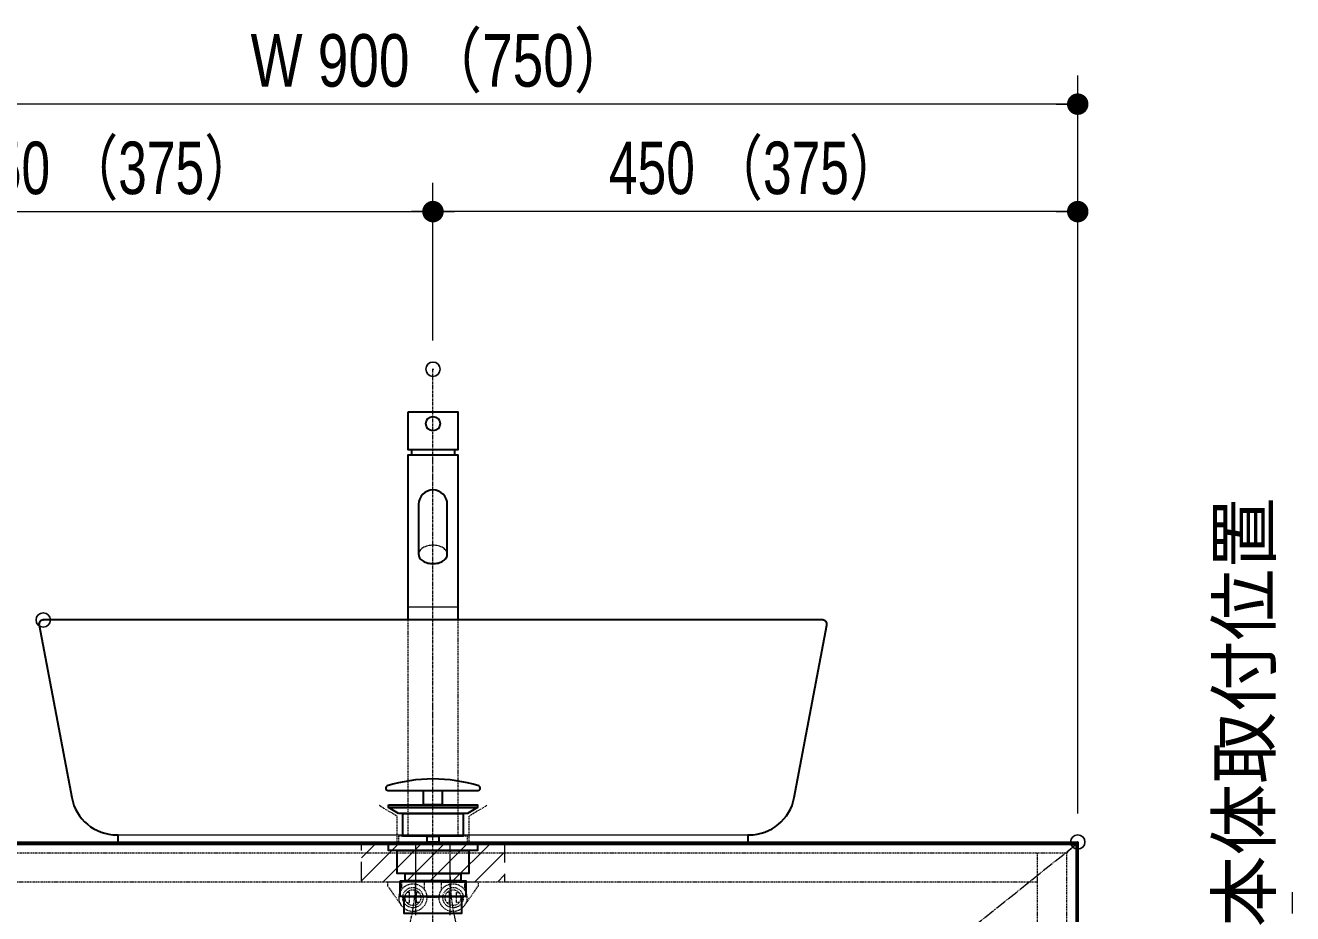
# Model space of a CAD drawing. Units: millimetres, scale not verified. Extents: x -6062 to 6062, y -3045 to 3045.
# Drawn here: x 203 to 1088, y -1430 to -810 of the extents above; entities that cross this region are included whole.
import ezdxf
from ezdxf.enums import TextEntityAlignment as Align

# ---------------------------------------------------------------- set-up
doc = ezdxf.new("R2010")
doc.units = ezdxf.units.MM
doc.header["$LTSCALE"] = 20
doc.header["$PDMODE"] = 32
doc.header["$PDSIZE"] = 10
for name, pattern in [('USER1', [1.11, 0.71, -0.4]), ('USER2', [2.91, 1.76, -0.4, 0.35, -0.4]), ('USER3', [10.5, 8, -0.5, 0.5, -0.5, 0.5, -0.5])]:
    doc.linetypes.add(name, pattern=pattern)
for name, color, linetype, lineweight in [('0-1_2寸法-2', 7, 'Continuous', 15), ('0-2_0', 7, 'Continuous', 25), ('0-4_2寸法-1', 7, 'Continuous', 15), ('0-5_5ボウル・キャビネット', 7, 'Continuous', 15), ('0-7_4給排水', 7, 'Continuous', 30)]:
    doc.layers.add(name, color=color, linetype=linetype, lineweight=lineweight)
doc.layers.add('0-3_Defpoints', color=7, linetype='Continuous')
doc.styles.add('ＭＳ Ｐゴシック', font='')
doc.styles.get('ＭＳ Ｐゴシック').set_extended_font_data('MS PGothic')

# ---------------------------------------------------------------- blocks, each defined once
blk = doc.blocks.new('_Dot')
at = {"layer": '0-2_0'}
blk.add_line((-10, 0), (-20, 0), dxfattribs=at)
for points in [[(0, 0), (-10, 0), (-9.92, 1.25)], [(0, 0), (-9.92, -1.25), (-10, 0)], [(0, 0), (-9.92, 1.25), (-9.69, 2.49)], [(0, 0), (-9.69, -2.49), (-9.92, -1.25)], [(0, 0), (-9.69, 2.49), (-9.3, 3.68)], [(0, 0), (-9.3, -3.68), (-9.69, -2.49)], [(0, 0), (-9.3, 3.68), (-8.76, 4.82)], [(0, 0), (-8.76, -4.82), (-9.3, -3.68)], [(0, 0), (-8.76, 4.82), (-8.09, 5.88)], [(0, 0), (-8.09, -5.88), (-8.76, -4.82)], [(0, 0), (-8.09, 5.88), (-7.29, 6.85)], [(0, 0), (-7.29, -6.85), (-8.09, -5.88)], [(0, 0), (-7.29, 6.85), (-6.37, 7.71)], [(0, 0), (-6.37, -7.71), (-7.29, -6.85)], [(0, 0), (-6.37, 7.71), (-5.36, 8.44)], [(0, 0), (-5.36, -8.44), (-6.37, -7.71)], [(0, 0), (-5.36, 8.44), (-4.26, 9.05)], [(0, 0), (-4.26, -9.05), (-5.36, -8.44)], [(0, 0), (-4.26, 9.05), (-3.09, 9.51)], [(0, 0), (-3.09, -9.51), (-4.26, -9.05)], [(0, 0), (-3.09, 9.51), (-1.87, 9.82)], [(0, 0), (-1.87, -9.82), (-3.09, -9.51)], [(0, 0), (-1.87, 9.82), (-0.63, 9.98)], [(0, 0), (-0.63, -9.98), (-1.87, -9.82)], [(0, 0), (-0.63, 9.98), (0.63, 9.98)], [(0, 0), (0.63, -9.98), (-0.63, -9.98)], [(0, 0), (0.63, 9.98), (1.87, 9.82)], [(0, 0), (1.87, 9.82), (3.09, 9.51)], [(0, 0), (3.09, 9.51), (4.26, 9.05)], [(0, 0), (4.26, 9.05), (5.36, 8.44)], [(0, 0), (5.36, 8.44), (6.37, 7.71)], [(0, 0), (6.37, 7.71), (7.29, 6.85)], [(0, 0), (7.29, 6.85), (8.09, 5.88)], [(0, 0), (8.09, 5.88), (8.76, 4.82)], [(0, 0), (8.76, 4.82), (9.3, 3.68)], [(0, 0), (9.3, 3.68), (9.69, 2.49)], [(0, 0), (9.69, 2.49), (9.92, 1.25)], [(0, 0), (9.92, 1.25), (10, 0)], [(0, 0), (1.87, -9.82), (0.63, -9.98)], [(0, 0), (3.09, -9.51), (1.87, -9.82)], [(0, 0), (4.26, -9.05), (3.09, -9.51)], [(0, 0), (5.36, -8.44), (4.26, -9.05)], [(0, 0), (6.37, -7.71), (5.36, -8.44)], [(0, 0), (7.29, -6.85), (6.37, -7.71)], [(0, 0), (8.09, -5.88), (7.29, -6.85)], [(0, 0), (8.76, -4.82), (8.09, -5.88)], [(0, 0), (9.3, -3.68), (8.76, -4.82)], [(0, 0), (9.69, -2.49), (9.3, -3.68)], [(0, 0), (9.92, -1.25), (9.69, -2.49)], [(0, 0), (10, 0), (9.92, -1.25)]]:
    blk.add_solid(points, dxfattribs=at)
blk = doc.blocks.new('グループ-28')
at = {"layer": '0-5_5ボウル・キャビネット', "lineweight": 30}
for points in [[(36530, -27630), (36500, -27600), (54500, -27600), (54470, -27630)], [(36530, -27630), (36500, -27600), (36500, -34900), (36650, -34900), (36650, -34830)], [(54470, -27630), (54500, -27600), (54500, -34900), (54350, -34900), (54350, -34830)]]:
    blk.add_lwpolyline(points, dxfattribs=at)
at = {"layer": '0-5_5ボウル・キャビネット', "linetype": 'USER1'}
for points in [[(36530, -27630), (36650, -27750), (54350, -27750), (54470, -27630)], [(36650, -34830), (36650, -27750), (36530, -27630)], [(54350, -34830), (54350, -27750), (54470, -27630)]]:
    blk.add_lwpolyline(points, dxfattribs=at)
blk = doc.blocks.new('グループ-29')
at = {"layer": '0-5_5ボウル・キャビネット', "linetype": 'USER1'}
for p, q in [((37060, -34830), (37060, -27750)), ((53940, -34830), (53940, -27750))]:
    blk.add_line(p, q, dxfattribs=at)
at = {"layer": '0-5_5ボウル・キャビネット', "lineweight": 30}
for points in [[(36650, -34890), (37060, -34890), (37060, -34830)], [(54350, -34890), (53940, -34890), (53940, -34830)]]:
    blk.add_lwpolyline(points, dxfattribs=at)
blk = doc.blocks.new('グループ-30')
at = {"layer": '0-5_5ボウル・キャビネット', "linetype": 'USER1'}
blk.add_line((45586, -28376), (45414, -28376), dxfattribs=at)
for points in [[(45938.4, -28488), (46135, -28210), (46135, -28160), (44865, -28160), (44865, -28210), (45061.6, -28488)], [(45380, -28266.3), (45380, -28160), (45060, -28160), (45060, -28266.3)], [(45620, -28266.3), (45620, -28160), (45940, -28160), (45940, -28266.3)], [(45135.1, -28446), (45170, -28446), (45170, -28306), (45135.1, -28306)], [(45304.9, -28446), (45270, -28446), (45270, -28306), (45304.9, -28306)], [(45695.1, -28446), (45730, -28446), (45730, -28306), (45695.1, -28306)], [(45864.9, -28446), (45830, -28446), (45830, -28306), (45864.9, -28306)]]:
    blk.add_lwpolyline(points, dxfattribs=at)
for centre, radius in [((45220, -28376), 194), ((45220, -28376), 142), ((45220, -28376), 110), ((45780, -28376), 194), ((45780, -28376), 142), ((45780, -28376), 110)]:
    blk.add_circle(centre, radius, dxfattribs=at)
blk = doc.blocks.new('グループ-31')
at = {"layer": '0-5_5ボウル・キャビネット', "linetype": 'USER1'}
blk.add_line((53940, -28160), (37060, -28160), dxfattribs=at)
at = {"layer": '0-5_5ボウル・キャビネット', "linetype": 'USER3'}
blk.add_lwpolyline([(36520, -27630), (45500, -34830), (54480, -27630)], dxfattribs=at)
at = {"layer": '0-5_5ボウル・キャビネット', "lineweight": 30}
blk.add_lwpolyline([(36520, -27630), (54480, -27630), (54480, -34830), (36520, -34830)], close=True, dxfattribs=at)
at = {"layer": '0-5_5ボウル・キャビネット'}
for name in ['グループ-28', 'グループ-29', 'グループ-30']:
    blk.add_blockref(name, (0, 0), dxfattribs=at)
blk = doc.blocks.new('グループ-49')
at = {"layer": '0-7_4給排水'}
for p, q in [((45200, -22120), (45200, -22200)), ((45800, -22120), (45800, -22200))]:
    blk.add_line(p, q, dxfattribs=at)
at = {"layer": '0-7_4給排水', "lineweight": 15}
blk.add_line((45850, -24320), (45150, -24320), dxfattribs=at)
at = {"layer": '0-7_4給排水', "linetype": 'USER2', "lineweight": 15}
for p, q in [((45260, -28087.2), (45260, -27600)), ((45740, -28087.2), (45740, -27600))]:
    blk.add_line(p, q, dxfattribs=at)
at = {"layer": '0-7_4給排水'}
blk.add_lwpolyline([(45150, -21600), (45150, -22120), (45850, -22120), (45850, -21600)], close=True, dxfattribs=at)
for points in [[(45850, -24500), (45850, -22200), (45150, -22200), (45150, -24500)], [(45300, -22885.7), (45300, -23585.7), (45300.8, -23597.3), (45303.3, -23609.1), (45307.7, -23621.1), (45314, -23633), (45322.3, -23644.8), (45332.6, -23656.1), (45344.7, -23666.8), (45358.6, -23676.6), (45373.9, -23685.5), (45390.6, -23693.3)], [(45390.6, -23693.3), (45408.1, -23699.9), (45426.4, -23705.3), (45445, -23709.3), (45463.6, -23712.1), (45482, -23713.8), (45500, -23714.3), (45518, -23713.8), (45536.4, -23712.1), (45555, -23709.3), (45573.6, -23705.3), (45591.9, -23699.9), (45609.4, -23693.3), (45626.1, -23685.5), (45641.4, -23676.6), (45655.3, -23666.8), (45667.4, -23656.1), (45677.7, -23644.8), (45686, -23633), (45692.3, -23621.1), (45696.7, -23609.1), (45699.2, -23597.3), (45700, -23585.7), (45700, -22885.7)]]:
    blk.add_lwpolyline(points, dxfattribs=at)
at = {"layer": '0-7_4給排水', "lineweight": 15}
blk.add_lwpolyline([(45700, -23585.7), (45699.2, -23574.2), (45696.7, -23562.3), (45692.3, -23550.3), (45686, -23538.4), (45677.7, -23526.7), (45667.4, -23515.4), (45655.3, -23504.7), (45641.4, -23494.8), (45626.1, -23485.9), (45609.4, -23478.1), (45591.9, -23471.5), (45573.6, -23466.2), (45555, -23462.1), (45536.4, -23459.3), (45518, -23457.7), (45500, -23457.2), (45482, -23457.7), (45463.6, -23459.3), (45445, -23462.1), (45426.4, -23466.2), (45408.1, -23471.5), (45390.6, -23478.1), (45373.9, -23485.9), (45358.6, -23494.8), (45344.7, -23504.7), (45332.6, -23515.4), (45322.3, -23526.7), (45314, -23538.4), (45307.7, -23550.3), (45303.3, -23562.3), (45300.8, -23574.2), (45300, -23585.7)], dxfattribs=at)
at = {"layer": '0-7_4給排水', "linetype": 'USER1', "lineweight": 15}
blk.add_lwpolyline([(45150, -24500), (45150, -27520), (45850, -27520), (45850, -24500)], dxfattribs=at)
blk.add_lwpolyline([(45020, -27520), (45020, -27600), (45980, -27600), (45980, -27520)], close=True, dxfattribs=at)
at = {"layer": '0-7_4給排水', "linetype": 'USER2', "lineweight": 15}
for points in [[(45260, -28621.9), (45260, -28457.4), (45260, -27600)], [(45740, -28621.9), (45740, -28457.4), (45740, -27600)]]:
    blk.add_lwpolyline(points, dxfattribs=at)
at = {"layer": '0-7_4給排水'}
blk.add_circle((45500, -21760), 100, dxfattribs=at)
for start, end in [(90, 180), (0, 90)]:
    blk.add_arc((45500, -22885.7), 200, start, end, dxfattribs=at)
at = {"layer": '0-7_4給排水', "linetype": 'USER2', "lineweight": 15}
for centre, start, end in [((42607.9, -28087.2), 319.88754, 0), ((48392.1, -28087.2), 180, 220.11246)]:
    blk.add_arc(centre, 2652.1, start, end, dxfattribs=at)
blk = doc.blocks.new('グループ-70')
at = {"layer": '0-5_5ボウル・キャビネット', "lineweight": 30}
for p, q in [((40001, -24571.2), (40457.5, -26979.2)), ((50940, -24500), (40060, -24500)), ((50542.5, -26979.2), (50999, -24571.2))]:
    blk.add_line(p, q, dxfattribs=at)
at = {"layer": '0-5_5ボウル・キャビネット'}
blk.add_line((41100, -27500), (49900, -27500), dxfattribs=at)
at = {"layer": '0-5_5ボウル・キャビネット', "lineweight": 30}
blk.add_lwpolyline([(41086.3, -27500), (41100, -27500), (41100, -27600), (49900, -27600), (49900, -27500), (49913.7, -27500)], dxfattribs=at)
for centre, radius, start, end in [((40060, -24560), 60, 90, 190.73335), ((50940, -24560), 60, 349.26665, 90), ((41086.3, -26860), 640, 190.73335, 270), ((49913.7, -26860), 640, 270, 349.26665)]:
    blk.add_arc(centre, radius, start, end, dxfattribs=at)
blk = doc.blocks.new('グループ-71')
at = {"layer": '0-5_5ボウル・キャビネット', "linetype": 'USER1'}
blk.add_lwpolyline([(46250, -27091.1), (46000, -27240), (46000, -27600), (45000, -27600), (45000, -27240), (44750, -27091.1)], dxfattribs=at)
at = {"layer": '0-5_5ボウル・キャビネット'}
blk.add_blockref('グループ-70', (0, 0), dxfattribs=at)
blk = doc.blocks.new('グループ-76')
at = {"layer": '0-7_4給排水', "linetype": 'USER2', "lineweight": 15}
blk.add_line((45500, -42400), (45500, -21000), dxfattribs=at)
at = {"layer": '0-7_4給排水'}
for p, q in [((44840, -26845.2), (44840, -26850)), ((44870, -26880), (46130, -26880)), ((46160, -26850), (46160, -26845.2))]:
    blk.add_line(p, q, dxfattribs=at)
for points in [[(45370, -26880), (45630, -26880), (45630, -27080), (45370, -27080)], [(44880, -27080), (46120, -27080), (46120, -27120), (44880, -27120)], [(45018.7, -27200), (44880, -27120), (46120, -27120), (45979.8, -27200)], [(45080, -27200), (45920, -27200), (45920, -27520), (45080, -27520)], [(45420, -27520), (45580, -27520), (45580, -27600), (45420, -27600)], [(44880, -27600), (46120, -27600), (46120, -27720), (44880, -27720)], [(45000, -27720), (46000, -27720), (46000, -28040), (45000, -28040)], [(45110, -28040), (45890, -28040), (45890, -28140), (45110, -28140)], [(45040, -28140), (45960, -28140), (45960, -28360), (45040, -28360)], [(45100, -28360), (45900, -28360), (45900, -28600), (45100, -28600)]]:
    blk.add_lwpolyline(points, close=True, dxfattribs=at)
for centre, radius, start, end in [((44870, -26845.2), 30, 107.1832, 180), ((44870, -26850), 30, 180, 270), ((45500, -28882.5), 2162.5, 72.8168, 107.1832), ((46130, -26850), 30, 270, 0), ((46130, -26845.2), 30, 0, 72.8168)]:
    blk.add_arc(centre, radius, start, end, dxfattribs=at)

msp = doc.modelspace()

# ---------------------------------------------------------------- linework, layer by layer
at = {"layer": '0-1_2寸法-2'}
msp.add_line((1087.5, -1429.99), (1087.5, -1414.99), dxfattribs=at)
at = {"layer": '0-3_Defpoints'}
for p in [(487.5, -940), (937.5, -940), (487.5, -1050), (215.5, -1225), (937.5, -1380)]:
    msp.add_point(p, dxfattribs=at)
at = {"layer": '0-4_2寸法-1'}
for p, q in [((937.5, -920), (937.5, -845)), ((922.49, -865), (52.51, -865)), ((487.5, -1030), (487.5, -920)), ((487.5, -1030), (487.5, -920)), ((937.5, -1360), (937.5, -920)), ((52.51, -940), (472.49, -940)), ((922.49, -940), (502.51, -940))]:
    msp.add_line(p, q, dxfattribs=at)
at = {"layer": '0-5_5ボウル・キャビネット'}
for p, q in [((437.5, -1391), (448.5, -1380)), ((437.5, -1407), (464.5, -1380)), ((452.5, -1408), (480.5, -1380)), ((468.5, -1408), (496.5, -1380)), ((484.5, -1408), (512.5, -1380)), ((500.5, -1408), (528.5, -1380)), ((516.5, -1408), (537.5, -1387)), ((532.5, -1408), (537.5, -1403))]:
    msp.add_line(p, q, dxfattribs=at)
at = {"layer": '0-5_5ボウル・キャビネット', "linetype": 'USER1'}
msp.add_lwpolyline([(437.5, -1408), (437.5, -1380), (537.5, -1380), (537.5, -1408)], dxfattribs=at)

# ---------------------------------------------------------------- block references
at = {"layer": '0-4_2寸法-1', "xscale": 0.7503418, "yscale": 0.7503418}
for p in [(937.5, -865), (487.5, -940), (937.5, -940)]:
    msp.add_blockref('_Dot', p, dxfattribs=at)
at = {"layer": '0-4_2寸法-1', "xscale": 0.7503418, "yscale": 0.7503418, "rotation": 180}
msp.add_blockref('_Dot', (487.5, -940), dxfattribs=at)
at = {"layer": '0-5_5ボウル・キャビネット', "xscale": 0.05, "yscale": 0.05}
for name in ['グループ-71', 'グループ-31']:
    msp.add_blockref(name, (-1787.5, 0), dxfattribs=at)
at = {"layer": '0-7_4給排水', "xscale": 0.05, "yscale": 0.05}
for name in ['グループ-76', 'グループ-49']:
    msp.add_blockref(name, (-1787.5, 0), dxfattribs=at)

# ---------------------------------------------------------------- texts
at = {"layer": '0-1_2寸法-2', "style": 'ＭＳ Ｐゴシック'}
msp.add_text('本体取付位置', height=36.66, rotation=90, dxfattribs=at).set_placement((1082.81, -1439.39), align=Align.BOTTOM_LEFT)
at = {"layer": '0-4_2寸法-1', "style": 'ＭＳ Ｐゴシック'}
for s, width, p in [('W 900 （750）', 0.8, (360.23, -863.81)), ('450 （375）', 0.75, (160.29, -938.81)), ('450 （375）', 0.75, (610.29, -938.81))]:
    msp.add_text(s, height=36.66, dxfattribs=dict(at, width=width)).set_placement(p, align=Align.BOTTOM_LEFT)

doc.saveas('drawing.dxf')
